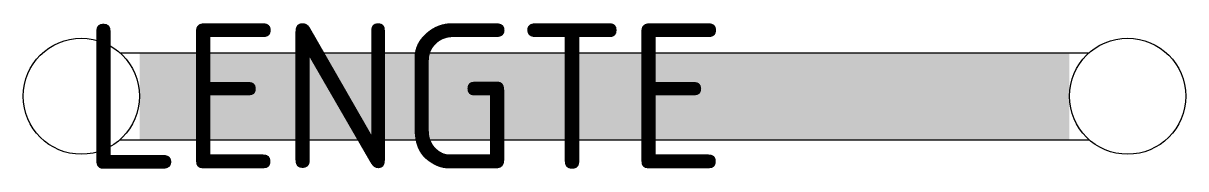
# Model space of a CAD drawing. Header units: metres. Extents: x -10 to 10, y -1.2 to 1.3.
import ezdxf
from ezdxf.enums import TextEntityAlignment as Align

# ---------------------------------------------------------------- set-up
doc = ezdxf.new("R2010")
doc.units = ezdxf.units.M
doc.header["$LTSCALE"] = 10
doc.header["$MEASUREMENT"] = 0
doc.layers.get('0').update_dxf_attribs({"linetype": 'CONTINUOUS'})
doc.layers.add('UTD-VS-PORTALEN-NW', color=6, linetype='CONTINUOUS')
doc.styles.add('NLCS-ISO', font='NLCS-ISO.ttf', dxfattribs={"height": 2.5})

msp = doc.modelspace()

# ---------------------------------------------------------------- linework, layer by layer
for p, q in [((-8.339, 0.75), (8.339, 0.75)), ((-8.339, -0.75), (8.339, -0.75))]:
    msp.add_line(p, q)
at = {"const_width": 1.5, "flags": 128}
msp.add_lwpolyline([(-8, 0), (8, 0)], dxfattribs=at)
msp.add_circle((9, 0), 1)
at = {"layer": 'UTD-VS-PORTALEN-NW', "color": 0, "linetype": 'ByBlock'}
msp.add_circle((-9, 0), 1, dxfattribs=at)

# ---------------------------------------------------------------- texts
at = {"style": 'NLCS-ISO', "flags": 13}
msp.add_attdef('LENGTE', text='18', height=2.5, dxfattribs=at).set_placement((-9, 0), align=Align.MIDDLE_LEFT)

doc.saveas('drawing.dxf')
